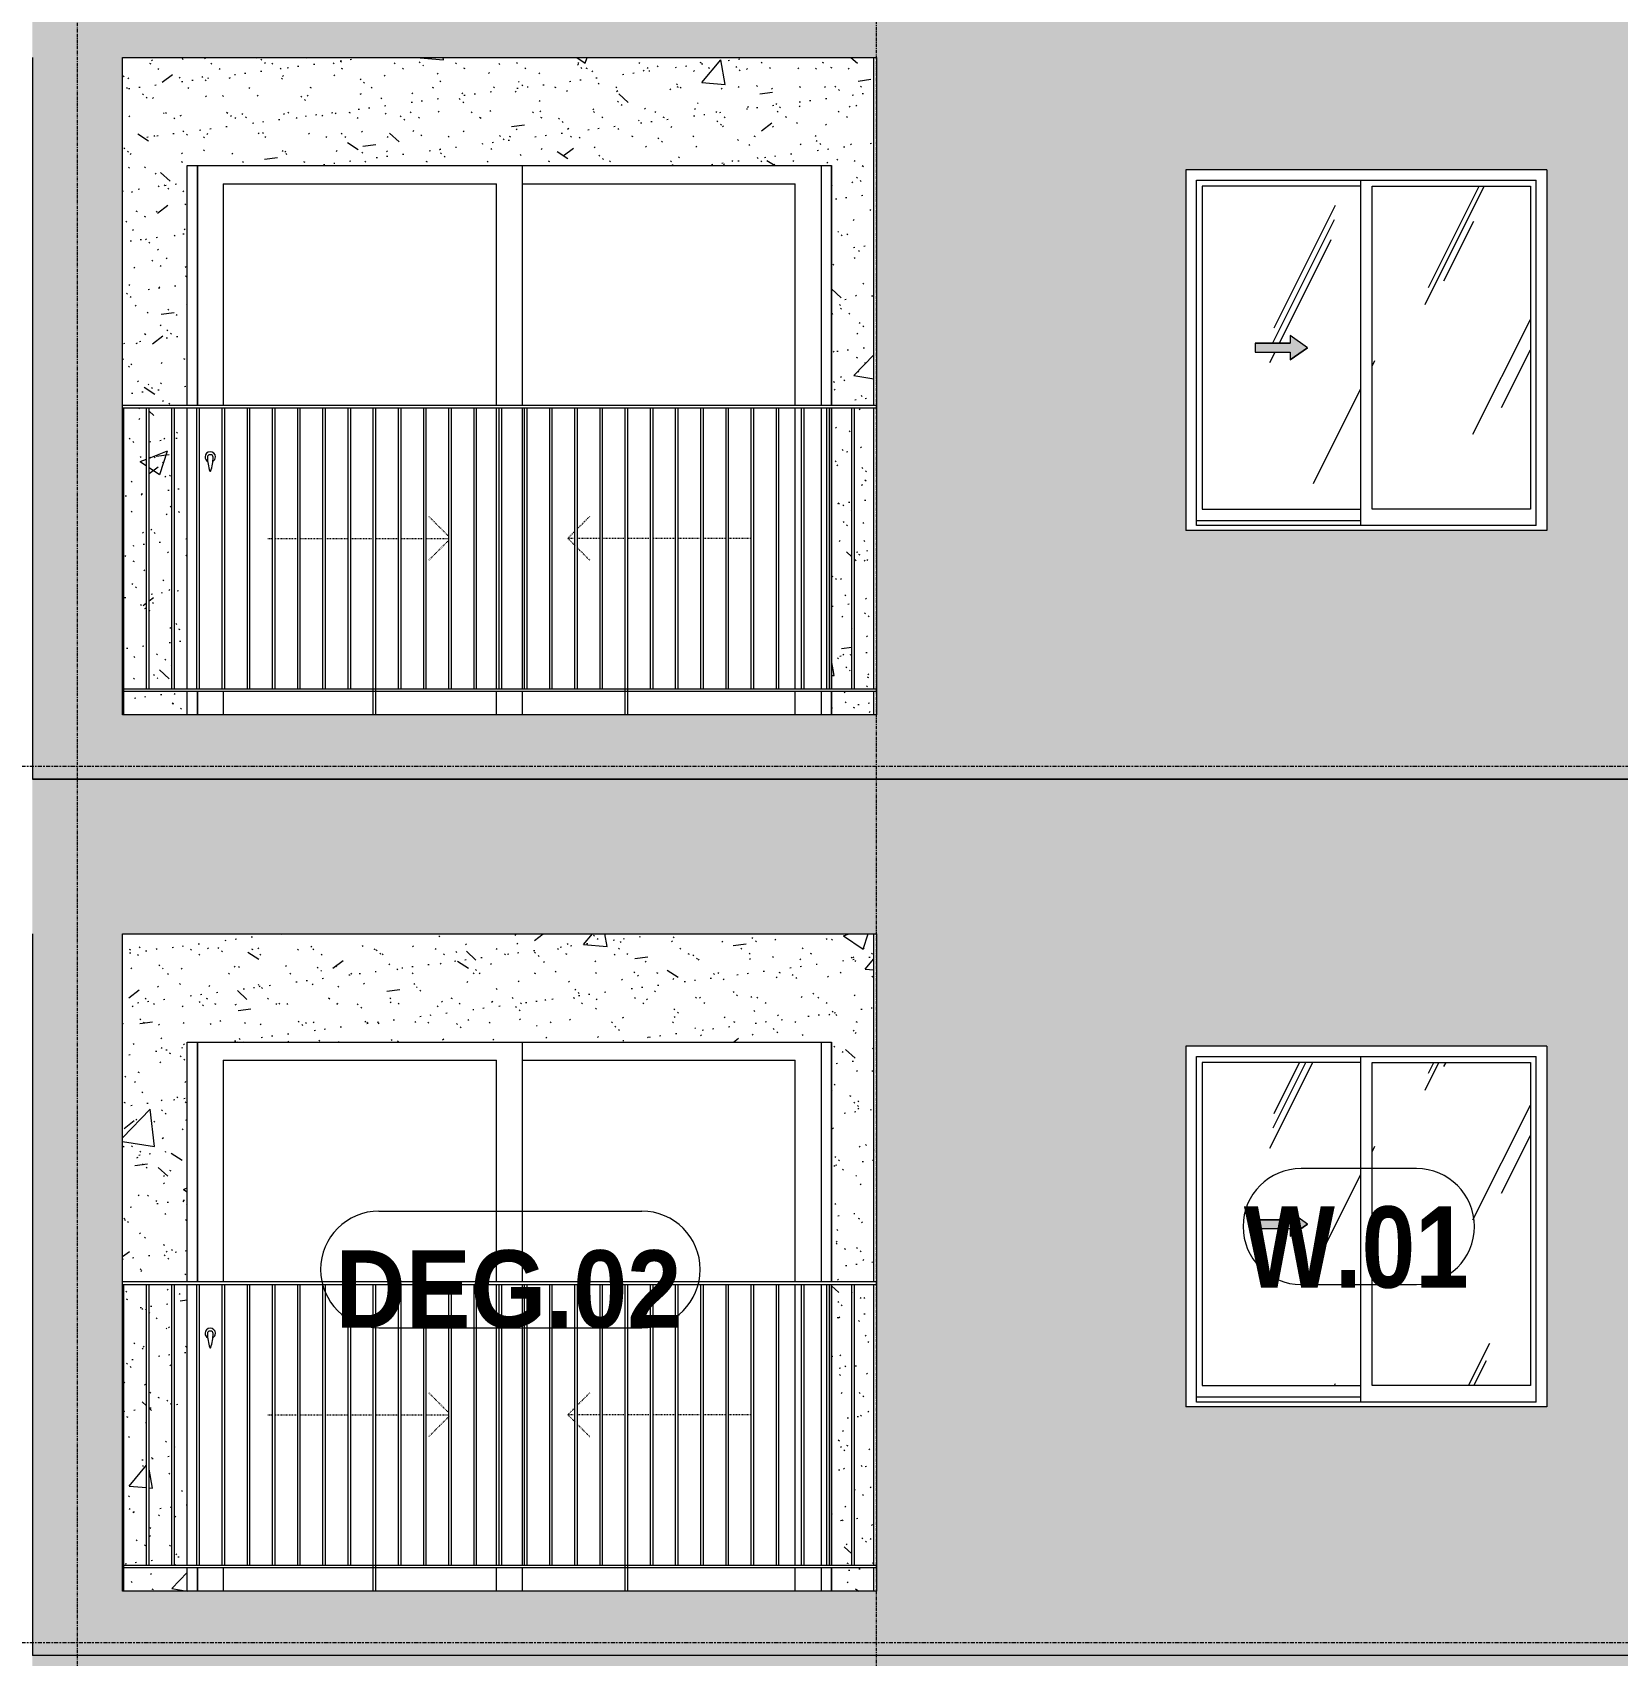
# Model space of a CAD drawing. Header units: millimetres. Extents: x 9199 to 175431, y -4466 to 35300.
# Drawn here: x 45162 to 51312, y 8950 to 15247 of the extents above; entities that cross this region are included whole.
import ezdxf

# ---------------------------------------------------------------- set-up
doc = ezdxf.new("R2010")
doc.units = ezdxf.units.MM
for name, pattern in [('1 NÉT CALL OUT', [6, 3, -3]), ('Centre', [31.75, 6.35, -4.7625, 15.875, -4.7625]), ('Dash', [6, 3, -3]), ('Grid Line', [22.225, 12.7, -3.175, 3.175, -3.175])]:
    doc.linetypes.add(name, pattern=pattern)
for name, color, linetype, lineweight in [('0-1', 7, 'Continuous', 5), ('A-DETL-GENF', 92, 'Continuous', 9), ('A-DETL-GENF-1', 92, '1 NÉT CALL OUT', 9), ('A-DOOR', 31, 'Continuous', 9), ('A-DOOR-FRAM', 31, 'Continuous', 9), ('A-DOOR-HDLN', 31, 'Dash', 18), ('A-DOOR-IDEN', 31, 'Continuous', 9), ('A-FLOR-HRAL', 11, 'Continuous', 9), ('A-FLOR-LEVL-2', 51, 'Centre', 9), ('A-GLAZ', 151, 'Continuous', 9), ('A-GLAZ-3', 7, '1 NÉT CALL OUT', 9), ('A-GLAZ-IDEN', 152, 'Continuous', 9), ('A-WALL', 113, 'Continuous', 9), ('A-WALL-PATT', 111, 'Continuous', 9), ('A-WALL-PATT-1', 9, 'Continuous', 9), ('A-WALL-PATT-2', 111, 'Continuous', 5), ('I-WALL-1', 7, 'Continuous', 9), ('S-COLS-1', 7, 'Continuous', 9), ('S-GRID-1', 1, 'Grid Line', 9)]:
    doc.layers.add(name, color=color, linetype=linetype, lineweight=lineweight)
doc.styles.add('Arial_B_1', font='arialbd.ttf', dxfattribs={"width": 0.85, "height": 315})
doc.styles.add('Arial_B_2', font='arialbd.ttf', dxfattribs={"width": 0.9, "height": 300})
pattern_1 = [(50, (51388.9, 1200), (1093.104, -95.634), [114.3, -1257.3]), (355, (51388.9, 1200), (-211.46, 1146.34), [91.44, -1005.84]), (100.451, (51480, 1192), (881.656, 1050.7), [97.14, -1068.54]), (46.184, (51389, 1504.8), (1626.47, -252.26), [171.45, -1885.95]), (96.636, (51524.5, 1483.8), (1424.42, 1484.57), [145.71, -1602.81]), (351.184, (51389, 1504.8), (1424.43, 1484.55), [137.16, -1508.76]), (21, (51541.3, 1428.6), (909.686, -613.59), [114.3, -1257.3]), (326, (51541.3, 1428.6), (370.81, 1105.13), [91.44, -1005.84]), (71.451, (51617.1, 1377.5), (1280.5, 491.53), [97.14, -1068.54]), (37.5, (51388.93, 1200), (18.531, 507.33), [50.292, -943.356, 50.292, -970.788, -1009.65]), (37.5, (51388.93, 1200), (18.531, 507.33), [-2014.73, 50.29, -959.36]), (7.5, (51388.93, 1200), (400.918, 601.084), [50.292, -531.876, 50.292, -920.496, -384.81]), (7.5, (51388.93, 1200), (400.918, 601.084), [-1552.956, 50.29, -334.52]), (327.5, (51049.1, 1200), (813.545, -34.374), [50.292, -330.708, 50.292, -1138.428, -1577.34]), (327.5, (51049.1, 1200), (813.545, -34.374), [-1569.72, 50.29, -1527.05]), (317.5, (50896.7, 1200), (888.775, 152.56), [50.292, -445.008, 50.292, -739.14, -1120.14]), (317.5, (50896.7, 1200), (888.775, 152.56), [-1284.73, 50.29, -1069.85])]
pattern_2 = [(37.5, (51388.93, 1200), (-4.7995, 146.8239), [5.029, -110.795, 5.029, -124.511, -123.825]), (37.5, (51388.93, 1200), (-4.7995, 146.8239), [-245.364, 5.029, -118.796]), (7.5, (51388.93, 1200), (134.8574, 215.0472), [5.029, -57.455, 5.029, -99.365, -40.005]), (7.5, (51388.93, 1200), (134.8574, 215.0472), [-166.878, 5.029, -34.976]), (327.5, (51295.21, 1200), (237.2978, 0.4316), [5.029, -33.071, 5.029, -132.131, -179.07]), (327.5, (51295.21, 1200), (237.2978, 0.4316), [-175.26, 5.029, -174.041]), (317.5, (51295.2, 1200), (229.067, 66.8792), [5.029, -14.021, 5.029, -84.887, -102.87]), (317.5, (51295.2, 1200), (229.067, 66.8792), [-108.966, 5.029, -97.841])]
pattern_3 = [(63.435, (53179.2, 1304.34), (-0.001, 1524), [532.46, -2875.3]), (63.435, (51655.2, 1304.34), (-0.001, 1524), [532.46, -2875.3]), (63.435, (53908.74, 1598.8), (-0.001, 1524), [532.46, -2875.3]), (63.435, (52384.74, 1598.8), (-0.001, 1524), [532.46, -2875.3]), (63.435, (53798.3, 1494.84), (-0.001, 1524), [532.46, -2875.3]), (63.435, (52274.3, 1494.84), (-0.001, 1524), [532.46, -2875.3]), (63.435, (53685.8, 2090.1), (-0.001, 1524), [258.8, -3148.97]), (63.435, (52161.8, 2090.1), (-0.001, 1524), [258.8, -3148.97]), (63.435, (53612.15, 1997.95), (-0.001, 1524), [532.46, -2875.3]), (63.435, (52088.15, 1997.95), (-0.001, 1524), [532.46, -2875.3]), (63.435, (53625.14, 2064.1), (-0.001, 1524), [532.46, -2875.3]), (63.435, (52101.14, 2064.1), (-0.001, 1524), [532.46, -2875.3]), (63.435, (53010.3, 1773.94), (-0.001, 1524), [532.46, -2875.3]), (63.435, (51486.3, 1773.94), (-0.001, 1524), [532.46, -2875.3]), (63.435, (53023.3, 1851.9), (-0.001, 1524), [532.46, -2875.3]), (63.435, (51499.3, 1851.9), (-0.001, 1524), [532.46, -2875.3]), (63.435, (53026.8, 1908.1), (-0.001, 1524), [532.46, -2875.3]), (63.435, (51502.8, 1908.1), (-0.001, 1524), [532.46, -2875.3])]

# ---------------------------------------------------------------- blocks, each defined once
blk = doc.blocks.new('NCV_TKTC_KET CAU_rvt-1-TKCS_MẶT ĐỨNG HƯỚNG ĐÔNG')
at = {"layer": 'S-COLS-1'}
for p, q in [((45511.9, 12600), (45511.9, 15150)), ((45511.9, 9200), (45511.9, 11750.1))]:
    blk.add_line(p, q, dxfattribs=at)
blk = doc.blocks.new('NCV_TKTC_TANG 3 - 4_rvt-1-TKCS_MẶT ĐỨNG HƯỚNG ĐÔNG')
at = {"layer": 'A-WALL-PATT-1'}
h = blk.add_hatch(dxfattribs=at)
h.set_pattern_fill('FP_2', color=256, style=0, pattern_type=2)
h.set_pattern_definition(pattern_1)
h.paths.add_polyline_path([(48426.9, 12600), (48426.9, 12690), (48262.4, 12690), (48262.4, 12600), (48416.1, 12600)])
h.paths.add_polyline_path([(45516.9, 12600), (45762.4, 12600), (45762.4, 12690), (45516.9, 12690)])
h.paths.add_polyline_path([(45712.4, 12700), (45762.4, 12700), (45762.4, 13790), (45712.4, 13790), (45712.4, 13557.3)])
h.paths.add_polyline_path([(48426.9, 12700), (48426.9, 13790), (48351.8, 13790), (48351.8, 12700), (48408.9, 12700)])
h.paths.add_polyline_path([(45604.7, 12700), (45604.7, 13790), (45516.9, 13790), (45516.9, 12700)])
h.paths.add_polyline_path([(48341.8, 12700), (48341.8, 13790), (48262.4, 13790), (48262.4, 12700)])
h.paths.add_polyline_path([(45702.4, 12700), (45702.4, 13790), (45614.7, 13790), (45614.7, 12700)])
h.paths.add_polyline_path([(45633.7, 13800), (45762.4, 13800), (45762.4, 14730), (48262.4, 14730), (48262.4, 13800), (48426.9, 13800), (48426.9, 15150), (45511.9, 15149.3), (45511.9, 13800), (45629.6, 13800)])
h = blk.add_hatch(dxfattribs=at)
h.set_pattern_fill('FP_3', color=256, style=0, pattern_type=2)
h.set_pattern_definition(pattern_2)
h.paths.add_polyline_path([(48426.9, 12600), (48426.9, 12690), (48262.4, 12690), (48262.4, 12600), (48416.1, 12600)])
h.paths.add_polyline_path([(45516.9, 12600), (45762.4, 12600), (45762.4, 12690), (45516.9, 12690)])
h.paths.add_polyline_path([(45712.4, 12700), (45762.4, 12700), (45762.4, 13790), (45712.4, 13790), (45712.4, 13557.3)])
h.paths.add_polyline_path([(48426.9, 12700), (48426.9, 13790), (48351.8, 13790), (48351.8, 12700), (48408.9, 12700)])
h.paths.add_polyline_path([(45604.7, 12700), (45604.7, 13790), (45516.9, 13790), (45516.9, 12700)])
h.paths.add_polyline_path([(48341.8, 12700), (48341.8, 13790), (48262.4, 13790), (48262.4, 12700)])
h.paths.add_polyline_path([(45702.4, 12700), (45702.4, 13790), (45614.7, 13790), (45614.7, 12700)])
h.paths.add_polyline_path([(45633.7, 13800), (45762.4, 13800), (45762.4, 14730), (48262.4, 14730), (48262.4, 13800), (48426.9, 13800), (48426.9, 15150), (45511.9, 15149.3), (45511.9, 13800), (45629.6, 13800)])
at = {"layer": 'I-WALL-1'}
for p, q in [((48426.9, 13800), (48426.9, 15150)), ((45762.4, 13800), (45762.4, 14730)), ((45762.4, 14730), (48262.4, 14730)), ((48262.4, 14730), (48262.4, 13800)), ((45762.4, 12700), (45762.4, 13790)), ((48262.4, 13790), (48262.4, 12700)), ((48426.9, 12700), (48426.9, 13790)), ((45762.4, 12600), (45762.4, 12690)), ((48262.4, 12690), (48262.4, 12600)), ((48426.9, 12600), (48426.9, 12690))]:
    blk.add_line(p, q, dxfattribs=at)
blk = doc.blocks.new('NCV_TKTC_TANG 3 - 4_rvt-2-TKCS_MẶT ĐỨNG HƯỚNG ĐÔNG')
at = {"layer": 'A-WALL-PATT-1'}
h = blk.add_hatch(dxfattribs=at)
h.set_pattern_fill('FP_2', color=256, style=0, pattern_type=2)
h.set_pattern_definition(pattern_1)
h.paths.add_polyline_path([(45516.9, 9200), (45762.4, 9200), (45762.4, 9290), (45516.9, 9290), (45516.9, 9229.3)])
h.paths.add_polyline_path([(48426.9, 9200), (48426.9, 9290), (48262.4, 9290), (48262.4, 9200), (48416.1, 9200)])
h.paths.add_polyline_path([(45712.4, 9300), (45762.4, 9300), (45762.4, 10390), (45712.4, 10390), (45712.4, 10311.3)])
h.paths.add_polyline_path([(48351.8, 9300), (48426.9, 9300), (48426.9, 10390), (48351.8, 10390), (48351.8, 9770.3)])
h.paths.add_polyline_path([(45702.4, 9300), (45702.4, 10390), (45614.7, 10390), (45614.7, 9300)])
h.paths.add_polyline_path([(45604.7, 9300), (45604.7, 10390), (45516.9, 10390), (45516.9, 9300)])
h.paths.add_polyline_path([(48262.4, 9300), (48341.8, 9300), (48341.8, 10390), (48262.4, 10390), (48262.4, 9770.3)])
h.paths.add_polyline_path([(45629.6, 10400), (45762.4, 10400), (45762.4, 11330), (48262.4, 11330), (48262.4, 10400), (48426.9, 10400), (48426.9, 11750), (45511.9, 11750), (45511.9, 10400)])
h = blk.add_hatch(dxfattribs=at)
h.set_pattern_fill('FP_3', color=256, style=0, pattern_type=2)
h.set_pattern_definition(pattern_2)
h.paths.add_polyline_path([(45516.9, 9200), (45762.4, 9200), (45762.4, 9290), (45516.9, 9290), (45516.9, 9229.3)])
h.paths.add_polyline_path([(48426.9, 9200), (48426.9, 9290), (48262.4, 9290), (48262.4, 9200), (48416.1, 9200)])
h.paths.add_polyline_path([(45712.4, 9300), (45762.4, 9300), (45762.4, 10390), (45712.4, 10390), (45712.4, 10311.3)])
h.paths.add_polyline_path([(48351.8, 9300), (48426.9, 9300), (48426.9, 10390), (48351.8, 10390), (48351.8, 9770.3)])
h.paths.add_polyline_path([(45702.4, 9300), (45702.4, 10390), (45614.7, 10390), (45614.7, 9300)])
h.paths.add_polyline_path([(45604.7, 9300), (45604.7, 10390), (45516.9, 10390), (45516.9, 9300)])
h.paths.add_polyline_path([(48262.4, 9300), (48341.8, 9300), (48341.8, 10390), (48262.4, 10390), (48262.4, 9770.3)])
h.paths.add_polyline_path([(45629.6, 10400), (45762.4, 10400), (45762.4, 11330), (48262.4, 11330), (48262.4, 10400), (48426.9, 10400), (48426.9, 11750), (45511.9, 11750), (45511.9, 10400)])
at = {"layer": 'I-WALL-1'}
for p, q in [((48426.9, 10400), (48426.9, 11750)), ((45762.4, 10400), (45762.4, 11330)), ((45762.4, 11330), (48262.4, 11330)), ((48262.4, 11330), (48262.4, 10400)), ((45762.4, 9300), (45762.4, 10390)), ((48262.4, 10390), (48262.4, 9300)), ((48426.9, 9300), (48426.9, 10390)), ((45762.4, 9200), (45762.4, 9290)), ((48262.4, 9290), (48262.4, 9200)), ((48426.9, 9200), (48426.9, 9290))]:
    blk.add_line(p, q, dxfattribs=at)
blk = doc.blocks.new('1_FAMILY RVT - W01-WxH 1400x1400xmm-V10-TKCS_MẶT ĐỨNG HƯỚNG ĐÔNG')
at = {"layer": 'A-DETL-GENF-1'}
blk.add_hatch(color=256, dxfattribs=at).paths.add_polyline_path([(50041.9, 10576.5), (50109.6, 10623.9), (50041.9, 10671.4), (50041.9, 10640.9), (49906.4, 10640.9), (49906.4, 10607), (50041.9, 10607)])
at = {"layer": 'A-GLAZ'}
h = blk.add_hatch(dxfattribs=at)
h.set_pattern_fill('FP_1', color=256, style=0, pattern_type=2)
h.set_pattern_definition(pattern_3)
h.paths.add_polyline_path([(50315.1, 9997), (50315.1, 11250.9), (49700.9, 11250.9), (49700.9, 9997)])
h.paths.add_polyline_path([(50041.9, 10576.5), (50041.9, 10607), (49906.4, 10607), (49906.4, 10640.9), (50041.9, 10640.9), (50041.9, 10671.4), (50109.6, 10623.9), (50085.4, 10607)])
h = blk.add_hatch(dxfattribs=at)
h.set_pattern_fill('FP_1', color=256, style=0, pattern_type=2)
h.set_pattern_definition(pattern_3)
h.paths.add_polyline_path([(50359.6, 9997), (50973.9, 9997), (50973.9, 11250.9), (50359.6, 11250.9), (50359.6, 10311.3)])
at = {"layer": 'A-DETL-GENF'}
for p, q in [((50041.9, 10671.4), (50041.9, 10640.9)), ((50109.6, 10623.9), (50041.9, 10671.4)), ((50109.6, 10623.9), (50041.9, 10671.4)), ((50041.9, 10671.4), (50041.9, 10640.9)), ((49906.4, 10640.9), (49906.4, 10607)), ((49906.4, 10640.9), (50041.9, 10640.9)), ((50041.9, 10640.9), (49906.4, 10640.9)), ((49906.4, 10640.9), (49906.4, 10607)), ((49906.4, 10607), (50041.9, 10607)), ((49906.4, 10607), (50041.9, 10607)), ((50109.6, 10623.9), (50041.9, 10576.5)), ((50041.9, 10576.5), (50109.6, 10623.9)), ((50041.9, 10607), (50041.9, 10576.5)), ((50041.9, 10607), (50041.9, 10576.5))]:
    blk.add_line(p, q, dxfattribs=at)
at = {"layer": 'A-GLAZ'}
for p, q in [((51037.4, 11314.4), (49637.4, 11314.4)), ((49637.4, 11314.4), (49637.4, 9914.4)), ((49678.3, 11273.5), (50996.4, 11273.5)), ((49678.3, 9933.5), (49678.3, 11273.5)), ((50315.1, 11273.5), (50315.1, 9933.5)), ((50996.4, 9933.5), (50996.4, 11273.5)), ((51037.4, 11314.4), (51037.4, 9914.4)), ((49700.9, 11250.9), (49700.9, 9997)), ((50315.1, 11250.9), (49700.9, 11250.9)), ((50359.6, 9997), (50359.6, 11250.9)), ((50359.6, 11250.9), (50973.9, 11250.9)), ((50973.9, 11250.9), (50973.9, 9997)), ((50315.1, 9952.5), (49678.3, 9952.5)), ((50315.1, 9952.5), (49678.3, 9952.5)), ((49700.9, 9997), (50315.1, 9997)), ((50973.9, 9997), (50359.6, 9997)), ((51037.4, 9914.4), (49637.4, 9914.4)), ((50996.4, 9933.5), (49678.3, 9933.5))]:
    blk.add_line(p, q, dxfattribs=at)
blk = doc.blocks.new('Railing - 10mm-1251313-TKCS_MẶT ĐỨNG HƯỚNG ĐÔNG')
at = {"layer": 'A-FLOR-HRAL'}
for p, q in [((70204.4, 2500), (70204.4, 3590)), ((70214.4, 2500), (70214.4, 3590))]:
    blk.add_line(p, q, dxfattribs=at)
blk = doc.blocks.new('Railing - 50 x 10mm-V52-TKCS_MẶT ĐỨNG HƯỚNG ĐÔNG')
at = {"layer": 'A-FLOR-HRAL'}
for p, q in [((71081.4, 6990), (71091.4, 6990)), ((71081.4, 5800), (71081.4, 6990)), ((71091.4, 5800), (71091.4, 6990))]:
    blk.add_line(p, q, dxfattribs=at)
blk = doc.blocks.new('Railing - 50 x 10mm-V53-TKCS_MẶT ĐỨNG HƯỚNG ĐÔNG')
at = {"layer": 'A-FLOR-HRAL'}
for p in [(70111.9, 6990), (70116.9, 5800)]:
    blk.add_line(p, (70116.9, 6990), dxfattribs=at)
blk = doc.blocks.new('Railing - Railing-3235655-TKCS_MẶT ĐỨNG HƯỚNG ĐÔNG')
at = {"layer": 'A-FLOR-HRAL'}
for p, q in [((45511.9, 9300), (48436.9, 9300)), ((48436.9, 9290), (45511.9, 9290))]:
    blk.add_line(p, q, dxfattribs=at)
for name, p in [('Railing - 50 x 10mm-V53-TKCS_MẶT ĐỨNG HƯỚNG ĐÔNG', (-24600, 3400)), ('Railing - 10mm-1251313-TKCS_MẶT ĐỨNG HƯỚNG ĐÔNG', (-24599.7, 6800)), ('Railing - 10mm-1251313-TKCS_MẶT ĐỨNG HƯỚNG ĐÔNG', (-24501.9, 6800)), ('Railing - 10mm-1251313-TKCS_MẶT ĐỨNG HƯỚNG ĐÔNG', (-24404.2, 6800)), ('Railing - 10mm-1251313-TKCS_MẶT ĐỨNG HƯỚNG ĐÔNG', (-24306.4, 6800)), ('Railing - 10mm-1251313-TKCS_MẶT ĐỨNG HƯỚNG ĐÔNG', (-24208.7, 6800)), ('Railing - 10mm-1251313-TKCS_MẶT ĐỨNG HƯỚNG ĐÔNG', (-24110.9, 6800)), ('Railing - 10mm-1251313-TKCS_MẶT ĐỨNG HƯỚNG ĐÔNG', (-24013.2, 6800)), ('Railing - 10mm-1251313-TKCS_MẶT ĐỨNG HƯỚNG ĐÔNG', (-23915.4, 6800)), ('Railing - 10mm-1251313-TKCS_MẶT ĐỨNG HƯỚNG ĐÔNG', (-23817.7, 6800)), ('Railing - 50 x 10mm-V52-TKCS_MẶT ĐỨNG HƯỚNG ĐÔNG', (-24596.9, 3400)), ('Railing - 10mm-1251313-TKCS_MẶT ĐỨNG HƯỚNG ĐÔNG', (-23622.2, 6800)), ('Railing - 10mm-1251313-TKCS_MẶT ĐỨNG HƯỚNG ĐÔNG', (-23524.4, 6800)), ('Railing - 10mm-1251313-TKCS_MẶT ĐỨNG HƯỚNG ĐÔNG', (-23426.6, 6800)), ('Railing - 10mm-1251313-TKCS_MẶT ĐỨNG HƯỚNG ĐÔNG', (-23328.9, 6800)), ('Railing - 10mm-1251313-TKCS_MẶT ĐỨNG HƯỚNG ĐÔNG', (-23231.1, 6800)), ('Railing - 10mm-1251313-TKCS_MẶT ĐỨNG HƯỚNG ĐÔNG', (-23133.4, 6800)), ('Railing - 10mm-1251313-TKCS_MẶT ĐỨNG HƯỚNG ĐÔNG', (-23035.6, 6800)), ('Railing - 10mm-1251313-TKCS_MẶT ĐỨNG HƯỚNG ĐÔNG', (-22937.9, 6800)), ('Railing - 10mm-1251313-TKCS_MẶT ĐỨNG HƯỚNG ĐÔNG', (-22840.1, 6800)), ('Railing - 50 x 10mm-V52-TKCS_MẶT ĐỨNG HƯỚNG ĐÔNG', (-23619.4, 3400)), ('Railing - 10mm-1251313-TKCS_MẶT ĐỨNG HƯỚNG ĐÔNG', (-22644.6, 6800)), ('Railing - 10mm-1251313-TKCS_MẶT ĐỨNG HƯỚNG ĐÔNG', (-22546.9, 6800)), ('Railing - 10mm-1251313-TKCS_MẶT ĐỨNG HƯỚNG ĐÔNG', (-22449.1, 6800)), ('Railing - 10mm-1251313-TKCS_MẶT ĐỨNG HƯỚNG ĐÔNG', (-22351.4, 6800)), ('Railing - 10mm-1251313-TKCS_MẶT ĐỨNG HƯỚNG ĐÔNG', (-22253.6, 6800)), ('Railing - 10mm-1251313-TKCS_MẶT ĐỨNG HƯỚNG ĐÔNG', (-22155.9, 6800)), ('Railing - 10mm-1251313-TKCS_MẶT ĐỨNG HƯỚNG ĐÔNG', (-22058.1, 6800)), ('Railing - 10mm-1251313-TKCS_MẶT ĐỨNG HƯỚNG ĐÔNG', (-21960.3, 6800)), ('Railing - 10mm-1251313-TKCS_MẶT ĐỨNG HƯỚNG ĐÔNG', (-21862.6, 6800))]:
    blk.add_blockref(name, p)
blk = doc.blocks.new('Top Rail Type - Top Rail_Internal_-3235658-TKCS_MẶT ĐỨNG HƯỚNG ĐÔNG')
at = {"layer": 'A-FLOR-HRAL'}
for p, q in [((48436.9, 10400), (45511.9, 10400)), ((45511.9, 10390), (48436.9, 10390))]:
    blk.add_line(p, q, dxfattribs=at)
blk = doc.blocks.new('DEG_02-DEG_03 - DEG_02-2500x2400mm-CỬA ĐI 02 CÁNH TRƯỢT-V60-TKCS_MẶT ĐỨNG HƯỚNG ĐÔNG')
at = {"layer": 'A-DOOR'}
for p, q in [((45801.9, 7000), (45801.9, 7930)), ((47061.9, 7930), (47061.9, 7000)), ((45901.9, 7860), (46961.9, 7860)), ((45901.9, 7860), (45901.9, 7000)), ((46961.9, 7000), (46961.9, 7860)), ((47061.9, 7860), (48121.9, 7860)), ((48121.9, 7000), (48121.9, 7860)), ((46961.9, 5900), (46961.9, 6990)), ((47061.9, 6990), (47061.9, 5900)), ((48121.9, 5900), (48121.9, 6990)), ((45801.9, 5800), (45801.9, 5890)), ((45901.9, 5890), (45901.9, 5800)), ((46961.9, 5800), (46961.9, 5890)), ((47061.9, 5890), (47061.9, 5800)), ((48121.9, 5800), (48121.9, 5890))]:
    blk.add_line(p, q, dxfattribs=at)
at = {"layer": 'A-DOOR', "flags": 128}
blk.add_lwpolyline([(45853.4, 6808.7), (45853.4, 6808.7), (45853.4, 6808.7), (45853.4, 6808.7), (45853.4, 6808.7), (45853.4, 6808.7), (45853.4, 6808.7), (45853.4, 6808.7), (45853.3, 6808.7), (45853.3, 6808.7), (45853.3, 6808.7), (45853.3, 6808.7), (45853.2, 6808.7), (45853.2, 6808.7), (45853.2, 6808.7), (45853.1, 6808.7), (45853.1, 6808.7), (45853.1, 6808.7), (45853, 6808.7), (45853, 6808.7), (45852.9, 6808.7), (45852.9, 6808.7), (45852.8, 6808.7), (45852.8, 6808.7), (45852.7, 6808.7), (45852.7, 6808.7), (45852.6, 6808.7), (45852.6, 6808.7), (45852.5, 6808.7), (45852.5, 6808.7), (45852.4, 6808.7), (45852.4, 6808.7), (45852.3, 6808.7), (45852.2, 6808.7), (45852.2, 6808.7), (45852.1, 6808.7), (45852.1, 6808.7), (45852, 6808.7), (45852, 6808.7), (45851.9, 6808.7), (45851.8, 6808.7), (45851.8, 6808.7), (45851.7, 6808.7), (45851.7, 6808.7), (45851.6, 6808.7), (45851.5, 6808.7), (45851.5, 6808.7), (45851.4, 6808.7), (45851.4, 6808.7), (45851.3, 6808.7), (45851.3, 6808.7), (45851.2, 6808.7), (45851.2, 6808.7), (45851.1, 6808.7), (45851.1, 6808.7), (45851, 6808.7), (45851, 6808.7), (45850.9, 6808.7), (45850.9, 6808.7), (45850.8, 6808.7), (45850.8, 6808.7), (45850.8, 6808.7), (45850.7, 6808.7), (45850.7, 6808.7), (45850.7, 6808.7), (45850.6, 6808.7), (45850.6, 6808.7), (45850.6, 6808.7), (45850.5, 6808.7), (45850.5, 6808.7), (45850.5, 6808.7), (45850.5, 6808.7), (45850.5, 6808.7), (45850.5, 6808.7), (45850.5, 6808.7), (45850.4, 6808.7), (45850.4, 6808.7)], dxfattribs=at)
at = {"layer": 'A-DOOR'}
for centre, radius, start, end in [((45851.9, 6800), 20, 0, 180), ((45850.4, 6799.2), 9.45, 90, 180), ((45853.4, 6799.2), 9.45, 0, 90), ((45851.9, 6800), 20, 180, 240), ((46005.7, 6799.2), 164.8, 180, 199.13397), ((45852.3, 6746), 2.34, 199.13397, 261.03098), ((45851.6, 6746), 2.34, 278.96902, 340.86603), ((45698.1, 6799.2), 164.8, 340.86603, 0), ((45851.9, 6800), 20, 300, 360)]:
    blk.add_arc(centre, radius, start, end, dxfattribs=at)
at = {"layer": 'A-DOOR-FRAM'}
for p, q in [((45801.9, 7930), (45801.9, 7000)), ((48221.9, 7930), (48221.9, 7000)), ((48261.9, 7000), (48261.9, 7930)), ((48221.9, 6990), (48221.9, 5900)), ((48261.9, 5900), (48261.9, 6990)), ((45801.9, 5890), (45801.9, 5800)), ((48221.9, 5890), (48221.9, 5800)), ((48261.9, 5800), (48261.9, 5890))]:
    blk.add_line(p, q, dxfattribs=at)
at = {"layer": 'A-DOOR-HDLN'}
for p, q in [((46777.7, 6491.2), (46699.8, 6569.1)), ((47276.5, 6521.5), (47324, 6569.1)), ((47239.2, 6484.2), (47266.5, 6511.5)), ((46074.7, 6484.2), (46093.5, 6484.2)), ((46103.5, 6484.2), (46191.2, 6484.2)), ((46201.2, 6484.2), (46289, 6484.2)), ((46299, 6484.2), (46386.7, 6484.2)), ((46396.7, 6484.2), (46484.5, 6484.2)), ((46494.5, 6484.2), (46582.2, 6484.2)), ((46592.2, 6484.2), (46680, 6484.2)), ((46690, 6484.2), (46777.7, 6484.2)), ((46777.7, 6477.3), (46699.8, 6399.4)), ((47239.2, 6484.2), (47266.5, 6456.9)), ((47266.5, 6484.2), (47239.2, 6484.2)), ((47364.3, 6484.2), (47276.5, 6484.2)), ((47276.5, 6446.9), (47324, 6399.4)), ((47462, 6484.2), (47374.3, 6484.2)), ((47559.8, 6484.2), (47472, 6484.2)), ((47657.5, 6484.2), (47569.8, 6484.2)), ((47755.3, 6484.2), (47667.5, 6484.2)), ((47853, 6484.2), (47765.3, 6484.2)), ((47949.2, 6484.2), (47863, 6484.2))]:
    blk.add_line(p, q, dxfattribs=at)
blk = doc.blocks.new('1_FAMILY RVT - W01-WxH 1400x1400xmm-V104-TKCS_MẶT ĐỨNG HƯỚNG ĐÔNG')
at = {"layer": 'A-DETL-GENF-1'}
blk.add_hatch(color=256, dxfattribs=at).paths.add_polyline_path([(50041.9, 13976.5), (50109.6, 14023.9), (50041.9, 14071.4), (50041.9, 14040.9), (49906.4, 14040.9), (49906.4, 14007), (50041.9, 14007)])
at = {"layer": 'A-GLAZ'}
h = blk.add_hatch(dxfattribs=at)
h.set_pattern_fill('FP_1', color=256, style=0, pattern_type=2)
h.set_pattern_definition(pattern_3)
h.paths.add_polyline_path([(50315.1, 13397), (50315.1, 14650.9), (49700.9, 14650.9), (49700.9, 13397)])
h.paths.add_polyline_path([(50041.9, 13976.5), (50041.9, 14007), (49906.4, 14007), (49906.4, 14040.9), (50041.9, 14040.9), (50041.9, 14071.4), (50109.6, 14023.9), (50085.4, 14007)])
h = blk.add_hatch(dxfattribs=at)
h.set_pattern_fill('FP_1', color=256, style=0, pattern_type=2)
h.set_pattern_definition(pattern_3)
h.paths.add_polyline_path([(50359.6, 13397), (50973.9, 13397), (50973.9, 14650.9), (50359.6, 14650.9), (50359.6, 14274.5)])
at = {"layer": 'A-DETL-GENF'}
for p, q in [((50041.9, 14071.4), (50041.9, 14040.9)), ((50109.6, 14023.9), (50041.9, 14071.4)), ((50109.6, 14023.9), (50041.9, 14071.4)), ((50041.9, 14071.4), (50041.9, 14040.9)), ((49906.4, 14040.9), (49906.4, 14007)), ((49906.4, 14040.9), (50041.9, 14040.9)), ((50041.9, 14040.9), (49906.4, 14040.9)), ((49906.4, 14040.9), (49906.4, 14007)), ((49906.4, 14007), (50041.9, 14007)), ((49906.4, 14007), (50041.9, 14007)), ((50109.6, 14023.9), (50041.9, 13976.5)), ((50041.9, 13976.5), (50109.6, 14023.9)), ((50041.9, 14007), (50041.9, 13976.5)), ((50041.9, 14007), (50041.9, 13976.5))]:
    blk.add_line(p, q, dxfattribs=at)
at = {"layer": 'A-GLAZ'}
for p, q in [((51037.4, 14714.4), (49637.4, 14714.4)), ((49637.4, 14714.4), (49637.4, 13314.4)), ((49678.3, 14673.5), (50996.4, 14673.5)), ((49678.3, 13333.5), (49678.3, 14673.5)), ((50315.1, 14673.5), (50315.1, 13333.5)), ((50996.4, 13333.5), (50996.4, 14673.5)), ((51037.4, 14714.4), (51037.4, 13314.4)), ((49700.9, 14650.9), (49700.9, 13397)), ((50315.1, 14650.9), (49700.9, 14650.9)), ((50359.6, 13397), (50359.6, 14650.9)), ((50359.6, 14650.9), (50973.9, 14650.9)), ((50973.9, 14650.9), (50973.9, 13397)), ((50315.1, 13352.5), (49678.3, 13352.5)), ((50315.1, 13352.5), (49678.3, 13352.5)), ((49700.9, 13397), (50315.1, 13397)), ((50973.9, 13397), (50359.6, 13397)), ((51037.4, 13314.4), (49637.4, 13314.4)), ((50996.4, 13333.5), (49678.3, 13333.5))]:
    blk.add_line(p, q, dxfattribs=at)
blk = doc.blocks.new('Railing - Railing-3818003-TKCS_MẶT ĐỨNG HƯỚNG ĐÔNG')
at = {"layer": 'A-FLOR-HRAL'}
for p, q in [((45511.9, 12700), (48436.9, 12700)), ((48436.9, 12690), (45511.9, 12690))]:
    blk.add_line(p, q, dxfattribs=at)
for name, p in [('Railing - 50 x 10mm-V53-TKCS_MẶT ĐỨNG HƯỚNG ĐÔNG', (-24600, 6800)), ('Railing - 10mm-1251313-TKCS_MẶT ĐỨNG HƯỚNG ĐÔNG', (-24599.7, 10200)), ('Railing - 10mm-1251313-TKCS_MẶT ĐỨNG HƯỚNG ĐÔNG', (-24501.9, 10200)), ('Railing - 10mm-1251313-TKCS_MẶT ĐỨNG HƯỚNG ĐÔNG', (-24404.2, 10200)), ('Railing - 10mm-1251313-TKCS_MẶT ĐỨNG HƯỚNG ĐÔNG', (-24306.4, 10200)), ('Railing - 10mm-1251313-TKCS_MẶT ĐỨNG HƯỚNG ĐÔNG', (-24208.7, 10200)), ('Railing - 10mm-1251313-TKCS_MẶT ĐỨNG HƯỚNG ĐÔNG', (-24110.9, 10200)), ('Railing - 10mm-1251313-TKCS_MẶT ĐỨNG HƯỚNG ĐÔNG', (-24013.2, 10200)), ('Railing - 10mm-1251313-TKCS_MẶT ĐỨNG HƯỚNG ĐÔNG', (-23915.4, 10200)), ('Railing - 10mm-1251313-TKCS_MẶT ĐỨNG HƯỚNG ĐÔNG', (-23817.7, 10200)), ('Railing - 50 x 10mm-V52-TKCS_MẶT ĐỨNG HƯỚNG ĐÔNG', (-24596.9, 6800)), ('Railing - 10mm-1251313-TKCS_MẶT ĐỨNG HƯỚNG ĐÔNG', (-23622.2, 10200)), ('Railing - 10mm-1251313-TKCS_MẶT ĐỨNG HƯỚNG ĐÔNG', (-23524.4, 10200)), ('Railing - 10mm-1251313-TKCS_MẶT ĐỨNG HƯỚNG ĐÔNG', (-23426.6, 10200)), ('Railing - 10mm-1251313-TKCS_MẶT ĐỨNG HƯỚNG ĐÔNG', (-23328.9, 10200)), ('Railing - 10mm-1251313-TKCS_MẶT ĐỨNG HƯỚNG ĐÔNG', (-23231.1, 10200)), ('Railing - 10mm-1251313-TKCS_MẶT ĐỨNG HƯỚNG ĐÔNG', (-23133.4, 10200)), ('Railing - 10mm-1251313-TKCS_MẶT ĐỨNG HƯỚNG ĐÔNG', (-23035.6, 10200)), ('Railing - 10mm-1251313-TKCS_MẶT ĐỨNG HƯỚNG ĐÔNG', (-22937.9, 10200)), ('Railing - 10mm-1251313-TKCS_MẶT ĐỨNG HƯỚNG ĐÔNG', (-22840.1, 10200)), ('Railing - 50 x 10mm-V52-TKCS_MẶT ĐỨNG HƯỚNG ĐÔNG', (-23619.4, 6800)), ('Railing - 10mm-1251313-TKCS_MẶT ĐỨNG HƯỚNG ĐÔNG', (-22644.6, 10200)), ('Railing - 10mm-1251313-TKCS_MẶT ĐỨNG HƯỚNG ĐÔNG', (-22546.9, 10200)), ('Railing - 10mm-1251313-TKCS_MẶT ĐỨNG HƯỚNG ĐÔNG', (-22449.1, 10200)), ('Railing - 10mm-1251313-TKCS_MẶT ĐỨNG HƯỚNG ĐÔNG', (-22351.4, 10200)), ('Railing - 10mm-1251313-TKCS_MẶT ĐỨNG HƯỚNG ĐÔNG', (-22253.6, 10200)), ('Railing - 10mm-1251313-TKCS_MẶT ĐỨNG HƯỚNG ĐÔNG', (-22155.9, 10200)), ('Railing - 10mm-1251313-TKCS_MẶT ĐỨNG HƯỚNG ĐÔNG', (-22058.1, 10200)), ('Railing - 10mm-1251313-TKCS_MẶT ĐỨNG HƯỚNG ĐÔNG', (-21960.3, 10200)), ('Railing - 10mm-1251313-TKCS_MẶT ĐỨNG HƯỚNG ĐÔNG', (-21862.6, 10200))]:
    blk.add_blockref(name, p)
blk = doc.blocks.new('Top Rail Type - Top Rail_Internal_-3818006-TKCS_MẶT ĐỨNG HƯỚNG ĐÔNG')
at = {"layer": 'A-FLOR-HRAL'}
for p, q in [((48436.9, 13800), (45511.9, 13800)), ((45511.9, 13790), (48436.9, 13790))]:
    blk.add_line(p, q, dxfattribs=at)
blk = doc.blocks.new('SSA-WINDOW TAG - 10-2062020-TKCS_MẶT ĐỨNG HƯỚNG ĐÔNG')
at = {"layer": 'A-GLAZ-IDEN'}
for p, q in [((75129.8, 10839.4), (74682.2, 10839.4)), ((74682.2, 10389.4), (75129.8, 10389.4))]:
    blk.add_line(p, q, dxfattribs=at)
for centre, start, end in [((74682.2, 10614.4), 90, 270), ((75129.8, 10614.4), 270, 90)]:
    blk.add_arc(centre, 225, start, end, dxfattribs=at)
blk = doc.blocks.new('STN_Door Tag - STN_Door Tag-1788670-TKCS_MẶT ĐỨNG HƯỚNG ĐÔNG')
at = {"layer": 'A-DOOR-IDEN'}
for p, q in [((34026.9, 2034.3), (35047, 2034.3)), ((34026.9, 1581.5), (35047, 1581.5))]:
    blk.add_line(p, q, dxfattribs=at)
for centre, start, end in [((34026.9, 1807.9), 90, 270), ((35047, 1807.9), 270, 90)]:
    blk.add_arc(centre, 226.4, start, end, dxfattribs=at)

msp = doc.modelspace()

# ---------------------------------------------------------------- hatches: boundary and pattern name
at = {"layer": 'A-WALL-PATT'}
h = msp.add_hatch(color=256, dxfattribs=at)
h.paths.add_polyline_path([(46897, 12350), (48636.9, 12350), (48636.9, 15750), (45161.9, 15750), (45161.9, 12350)])
h.paths.add_polyline_path([(45511.5, 12600), (45511.5, 15150), (48436.9, 15150), (48436.9, 12600), (45838.9, 12600)])
h = msp.add_hatch(color=256, dxfattribs=at)
h.paths.add_polyline_path([(48636.9, 8950), (48636.9, 12350), (45161.9, 12350), (45161.9, 8950), (46897, 8950)])
h.paths.add_polyline_path([(48436.9, 9200), (45511.5, 9200), (45511.5, 11750), (48436.9, 11750), (48436.9, 9229.3)])
h = msp.add_hatch(color=256, dxfattribs=at)
h.paths.add_polyline_path([(46897, 5550), (48636.9, 5550), (48636.9, 8950), (45161.9, 8950), (45161.9, 5550), (45838.9, 5550)])
h.paths.add_polyline_path([(45838.9, 5800), (45511.5, 5800), (45511.5, 8350), (48436.9, 8350), (48436.9, 5800), (46897, 5800)])
at = {"layer": 'A-WALL-PATT-2'}
h = msp.add_hatch(color=256, dxfattribs=at)
h.paths.add_polyline_path([(48636.9, 12350), (51746.9, 12350), (51746.9, 15150), (51736.9, 15150), (51736.9, 15750), (48636.9, 15750), (48636.9, 12475.3)])
h.paths.add_polyline_path([(49637.4, 13314.4), (49637.4, 14714.4), (51037.4, 14714.4), (51037.4, 13314.4), (49678.3, 13314.4)])
h = msp.add_hatch(color=256, dxfattribs=at)
h.paths.add_polyline_path([(48636.9, 8950), (51746.9, 8950), (51746.9, 11750), (51736.9, 11750), (51736.9, 12350), (48636.9, 12350), (48636.9, 9229.3)])
h.paths.add_polyline_path([(49637.4, 9914.4), (49637.4, 11314.4), (51037.4, 11314.4), (51037.4, 9914.4), (49678.3, 9914.4)])
h = msp.add_hatch(color=256, dxfattribs=at)
h.paths.add_polyline_path([(48636.9, 5550), (51746.9, 5550), (51746.9, 8350), (51736.9, 8350), (51736.9, 8950), (48636.9, 8950), (48636.9, 5983.2)])
h.paths.add_polyline_path([(50996.4, 6514.4), (49637.4, 6514.4), (49637.4, 7914.4), (51037.4, 7914.4), (51037.4, 6514.4)])

# ---------------------------------------------------------------- linework, layer by layer
at = {"layer": 'A-FLOR-LEVL-2'}
for p, q in [((9199.1, 12400), (84597.8, 12400)), ((9199.1, 9000), (84597.8, 9000))]:
    msp.add_line(p, q, dxfattribs=at)
at = {"layer": 'A-WALL'}
for p, q in [((45161.9, 15150), (45161.9, 12350)), ((45511.5, 12600), (45511.5, 15150)), ((45511.5, 15150), (48436.9, 15150)), ((48436.9, 15150), (48436.9, 12600)), ((48436.9, 12600), (45511.5, 12600)), ((51736.9, 12350), (45161.9, 12350)), ((45161.9, 12350), (51736.9, 12350)), ((45161.9, 11750), (45161.9, 8950)), ((45511.5, 9200), (45511.5, 11750)), ((45511.5, 11750), (48436.9, 11750)), ((48436.9, 11750), (48436.9, 9200)), ((48436.9, 9200), (45511.5, 9200)), ((51736.9, 8950), (45161.9, 8950))]:
    msp.add_line(p, q, dxfattribs=at)
at = {"layer": 'S-GRID-1'}
for p, q in [((45336.9, 3359.4), (45336.9, 30542.5)), ((48436.9, 1454.4), (48436.9, 30542.5))]:
    msp.add_line(p, q, dxfattribs=at)

# ---------------------------------------------------------------- block references
at = {"layer": '0-1'}
for name in ['NCV_TKTC_KET CAU_rvt-1-TKCS_MẶT ĐỨNG HƯỚNG ĐÔNG', 'NCV_TKTC_TANG 3 - 4_rvt-1-TKCS_MẶT ĐỨNG HƯỚNG ĐÔNG', 'NCV_TKTC_TANG 3 - 4_rvt-2-TKCS_MẶT ĐỨNG HƯỚNG ĐÔNG']:
    msp.add_blockref(name, (0, 0), dxfattribs=at)
at = {"layer": 'A-DOOR'}
for p in [(0, 6800), (0, 3400)]:
    msp.add_blockref('DEG_02-DEG_03 - DEG_02-2500x2400mm-CỬA ĐI 02 CÁNH TRƯỢT-V60-TKCS_MẶT ĐỨNG HƯỚNG ĐÔNG', p, dxfattribs=at)
at = {"layer": 'A-DOOR-IDEN'}
msp.add_blockref('STN_Door Tag - STN_Door Tag-1788670-TKCS_MẶT ĐỨNG HƯỚNG ĐÔNG', (12479.6, 8639.9), dxfattribs=at)
at = {"layer": 'A-FLOR-HRAL'}
for name in ['Top Rail Type - Top Rail_Internal_-3818006-TKCS_MẶT ĐỨNG HƯỚNG ĐÔNG', 'Railing - Railing-3818003-TKCS_MẶT ĐỨNG HƯỚNG ĐÔNG', 'Top Rail Type - Top Rail_Internal_-3235658-TKCS_MẶT ĐỨNG HƯỚNG ĐÔNG', 'Railing - Railing-3235655-TKCS_MẶT ĐỨNG HƯỚNG ĐÔNG']:
    msp.add_blockref(name, (0, 0), dxfattribs=at)
at = {"layer": 'A-GLAZ-3'}
for name in ['1_FAMILY RVT - W01-WxH 1400x1400xmm-V104-TKCS_MẶT ĐỨNG HƯỚNG ĐÔNG', '1_FAMILY RVT - W01-WxH 1400x1400xmm-V10-TKCS_MẶT ĐỨNG HƯỚNG ĐÔNG']:
    msp.add_blockref(name, (0, 0), dxfattribs=at)
at = {"layer": 'A-GLAZ-IDEN'}
msp.add_blockref('SSA-WINDOW TAG - 10-2062020-TKCS_MẶT ĐỨNG HƯỚNG ĐÔNG', (-24597.9, 0), dxfattribs=at)

# ---------------------------------------------------------------- texts
at = {"layer": 'A-DOOR-IDEN', "insert": (47008.9, 10370), "char_height": 300, "width": 1375.65, "attachment_point": 5, "line_spacing_factor": 0.936439, "style": 'Arial_B_2'}
msp.add_mtext('\\pt6.75,13.5,20.25,27,33.75,40.5,47.25,54,60.75,67.5,74.25,81,87.75,94.5,101.25,108,114.75,121.5,128.25,135,141.75,148.5,155.25,162,168.75,175.5,182.25,189,195.75,202.5,209.25,216;DEG.02', dxfattribs=at)
at = {"layer": 'A-GLAZ-IDEN', "insert": (50298.7, 10532.5), "char_height": 315, "width": 902.7, "attachment_point": 5, "line_spacing_factor": 0.936439, "style": 'Arial_B_1'}
msp.add_mtext('\\pt6.3756,12.7512,19.12365,25.49925,31.87485,38.25045,44.62605,50.9985,57.3741,63.7497,70.1253,76.5009,82.8765,89.24895,95.62455,102.00015,108.37575,114.75135,121.1238,127.4994,133.875,140.2506,146.6262,152.99865,159.37425,165.74985,172.12545,178.50105,184.8735,191.2491,197.6247,204.0003;W.01', dxfattribs=at)

doc.saveas('drawing.dxf')
